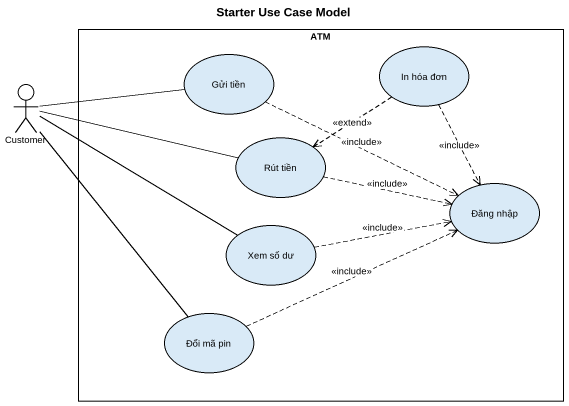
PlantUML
@startuml
title Starter Use Case Model
rectangle ATM {
  usecase "Gửi tiền" as Gửi_tiền
  usecase "In hóa đơn" as In_hóa_đơn
  usecase "Rút tiền" as Rút_tiền
  usecase "Đăng nhập" as Đăng_nhập
  usecase "Xem số dư" as Xem_số_dư
  usecase "Đổi mã pin" as Đổi_mã_pin
}
actor Customer
Gửi_tiền .right.> Đăng_nhập : <<include>>
In_hóa_đơn ..> Rút_tiền : <<extend>>
In_hóa_đơn ..> Đăng_nhập : <<include>>
Customer -right- Gửi_tiền
Customer -right- Rút_tiền
Customer -right- Xem_số_dư
Customer -- Đổi_mã_pin
Rút_tiền .right.> Đăng_nhập : <<include>>
Xem_số_dư .right.> Đăng_nhập : <<include>>
Đổi_mã_pin .right.> Đăng_nhập : <<include>>
@enduml
